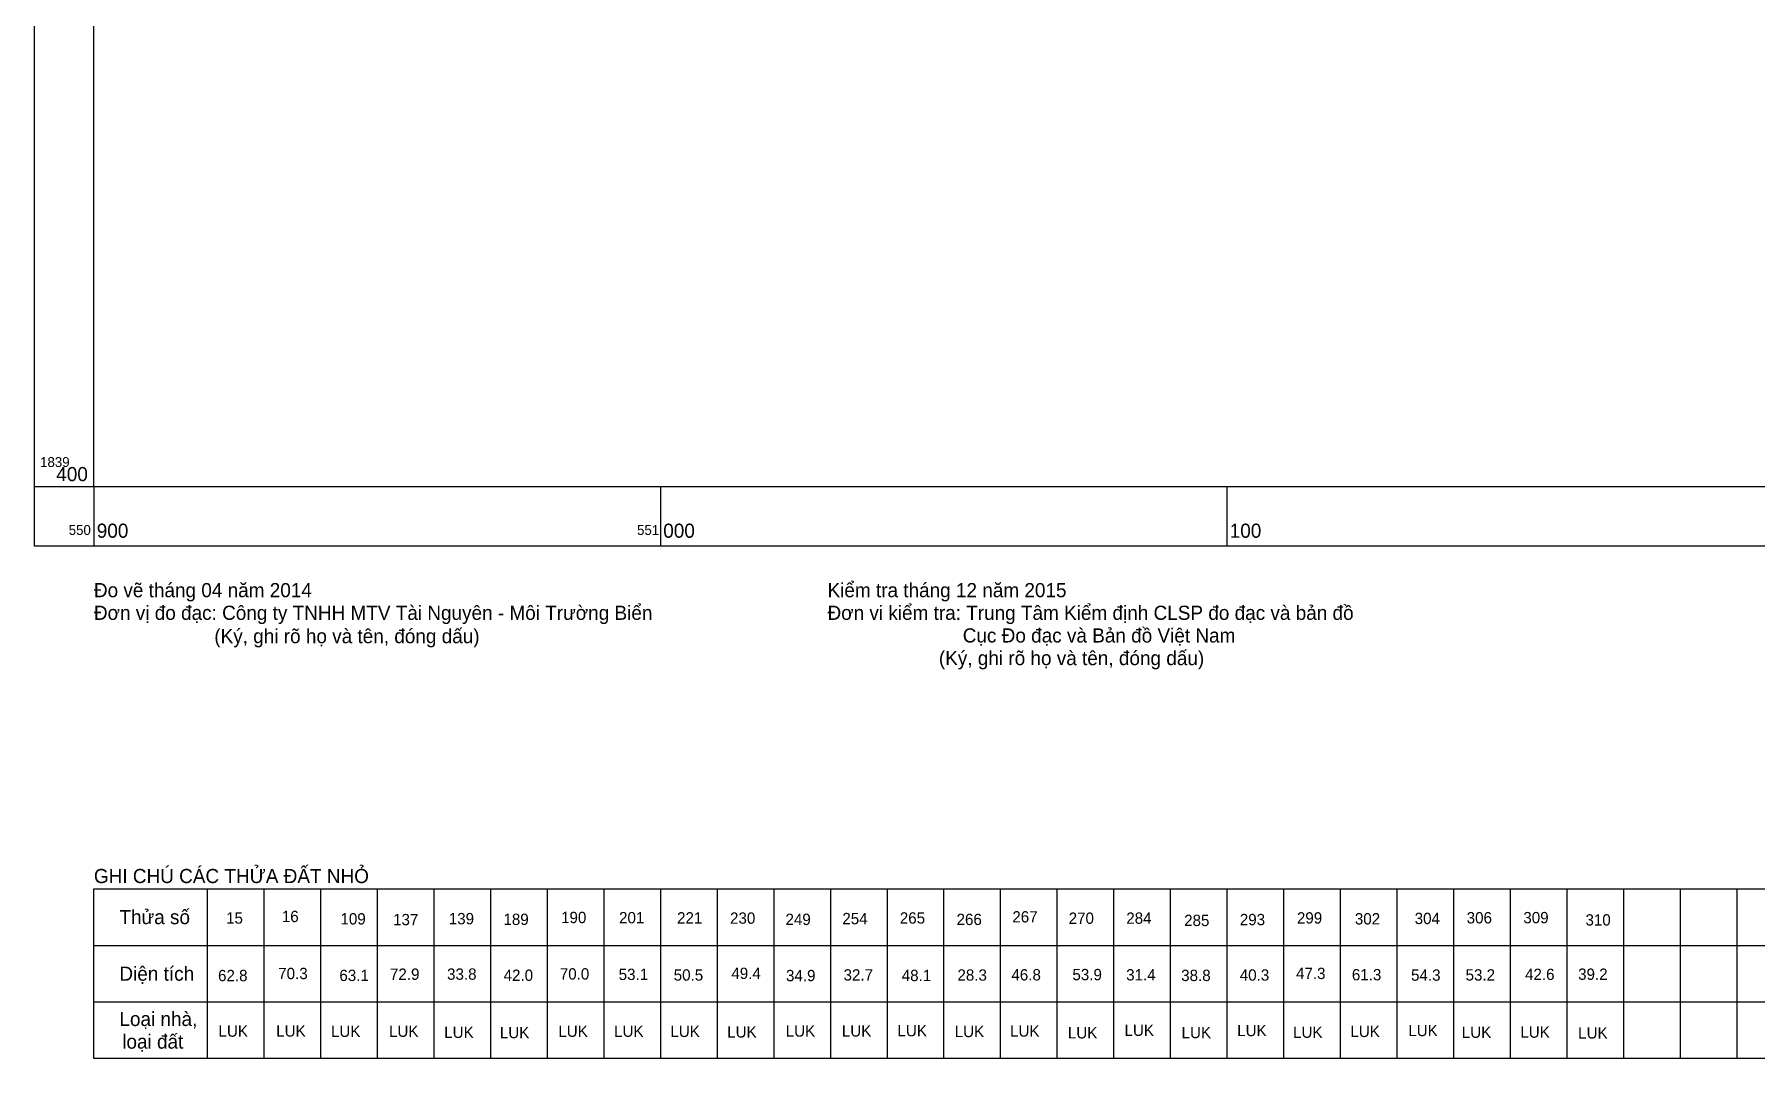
# Model space of a CAD drawing. Extents: x 550890 to 551618, y 1839259 to 1840146.
# Drawn here: x 550889.5 to 551193.5, y 1839299 to 1839479.9 of the extents above; entities that cross this region are included whole.
import ezdxf

# ---------------------------------------------------------------- set-up
doc = ezdxf.new("R2010")
doc.units = 0
for name, color, linetype in [('Level 1', 7, 'Continuous'), ('Level 13', 7, 'Continuous'), ('Level 2', 7, 'Continuous'), ('Level 4', 7, 'Continuous'), ('Level 63', 7, 'Continuous')]:
    doc.layers.add(name, color=color, linetype=linetype)

msp = doc.modelspace()

# ---------------------------------------------------------------- linework, layer by layer
at = {"layer": 'Level 1'}
for points in [[(551470, 1839299), (550900, 1839299), (550900, 1839329), (551470, 1839329)], [(550920, 1839329), (550920, 1839299)], [(550930, 1839329), (550930, 1839299)], [(550940, 1839329), (550940, 1839299)], [(550950, 1839329), (550950, 1839299)], [(550960, 1839329), (550960, 1839299)], [(550970, 1839329), (550970, 1839299)], [(550980, 1839329), (550980, 1839299)], [(550990, 1839329), (550990, 1839299)], [(551000, 1839329), (551000, 1839299)], [(551010, 1839329), (551010, 1839299)], [(551020, 1839329), (551020, 1839299)], [(551030, 1839329), (551030, 1839299)], [(551040, 1839329), (551040, 1839299)], [(551050, 1839329), (551050, 1839299)], [(551060, 1839329), (551060, 1839299)], [(551070, 1839329), (551070, 1839299)], [(551080, 1839329), (551080, 1839299)], [(551090, 1839329), (551090, 1839299)], [(551100, 1839329), (551100, 1839299)], [(551110, 1839329), (551110, 1839299)], [(551120, 1839329), (551120, 1839299)], [(551130, 1839329), (551130, 1839299)], [(551140, 1839329), (551140, 1839299)], [(551150, 1839329), (551150, 1839299)], [(551160, 1839329), (551160, 1839299)], [(551170, 1839329), (551170, 1839299)], [(551180, 1839329), (551180, 1839299)], [(551190, 1839329), (551190, 1839299)], [(550900, 1839319), (551470, 1839319)], [(550900, 1839309), (551470, 1839309)]]:
    msp.add_lwpolyline(points, dxfattribs=at)
at = {"layer": 'Level 63'}
msp.add_lwpolyline([(550889.5, 1840110.5), (551610.5, 1840110.5), (551610.5, 1839389.5), (550889.5, 1839389.5)], close=True, dxfattribs=at)
for points in [[(551383.96, 1840100), (551600, 1840100), (551600, 1839400), (550900, 1839400), (550900, 1840100), (551379.89, 1840100)], [(550900, 1839400), (550889.5, 1839400)], [(550900, 1839400), (550900, 1839389.5)], [(551000, 1839400), (551000, 1839389.5)], [(551100, 1839400), (551100, 1839389.5)]]:
    msp.add_lwpolyline(points, dxfattribs=at)

# ---------------------------------------------------------------- texts
at = {"layer": 'Level 1'}
for s, p in [('Đo vẽ tháng 04 năm 2014', (550900, 1839380.5)), ('Kiểm tra tháng 12 năm 2015', (551029.5, 1839380.5)), ('Đơn vị đo đạc: Công ty TNHH MTV Tài Nguyên - Môi Trường Biển', (550900, 1839376.5)), ('Đơn vi kiểm tra: Trung Tâm Kiểm định CLSP đo đạc và bản đồ', (551029.5, 1839376.5)), ('(Ký, ghi rõ họ và tên, đóng dấu)', (550921.25, 1839372.38)), ('Cục Đo đạc và Bản đồ Việt Nam', (551053.37, 1839372.5)), ('(Ký, ghi rõ họ và tên, đóng dấu)', (551049.16, 1839368.5)), ('GHI CHÚ CÁC THỬA ĐẤT NHỎ', (550900, 1839330)), ('Thửa số', (550904.5, 1839322.75)), ('Diện tích', (550904.5, 1839312.75)), ('Loại nhà,', (550904.5, 1839304.75)), ('loại đất', (550905, 1839300.75))]:
    msp.add_text(s, height=2.5, dxfattribs=at).set_placement(p)
at = {"layer": 'Level 13'}
for s, p in [('15', (550923.33, 1839322.83)), ('16', (550933.17, 1839323.11)), ('109', (550943.52, 1839322.69)), ('139', (550962.64, 1839322.72)), ('190', (550982.46, 1839322.93)), ('201', (550992.7, 1839322.89)), ('221', (551002.94, 1839322.86)), ('230', (551012.29, 1839322.82)), ('254', (551032.12, 1839322.73)), ('265', (551042.26, 1839322.84)), ('267', (551062.13, 1839323.04)), ('270', (551072.07, 1839322.8)), ('284', (551082.24, 1839322.81)), ('299', (551112.36, 1839322.85)), ('302', (551122.59, 1839322.69)), ('304', (551133.15, 1839322.76)), ('306', (551142.33, 1839322.88)), ('309', (551152.33, 1839322.9)), ('137', (550952.81, 1839322.55)), ('189', (550972.29, 1839322.6)), ('249', (551022.08, 1839322.59)), ('266', (551052.28, 1839322.59)), ('285', (551092.45, 1839322.41)), ('293', (551102.28, 1839322.56)), ('310', (551163.3, 1839322.5))]:
    msp.add_text(s, height=2, dxfattribs=at).set_placement(p)
at = {"layer": 'Level 2'}
for p in [(550921.99, 1839302.86), (550932.18, 1839302.88), (550941.84, 1839302.82), (550952.09, 1839302.84), (550961.84, 1839302.64), (550971.66, 1839302.6), (550981.98, 1839302.84), (550991.83, 1839302.84), (551001.76, 1839302.81), (551011.79, 1839302.71), (551022.12, 1839302.87), (551032.03, 1839302.89), (551041.85, 1839302.93), (551051.96, 1839302.79), (551061.72, 1839302.87), (551071.93, 1839302.56), (551081.93, 1839303), (551092, 1839302.6), (551101.82, 1839302.96), (551111.68, 1839302.66), (551121.8, 1839302.8), (551132.02, 1839302.96), (551141.47, 1839302.66), (551151.8, 1839302.68), (551162.01, 1839302.53)]:
    msp.add_text('LUK', height=2, dxfattribs=at).set_placement(p)
at = {"layer": 'Level 4'}
for s, p in [('62.8', (550921.91, 1839312.67)), ('70.3', (550932.53, 1839313.03)), ('63.1', (550943.33, 1839312.7)), ('72.9', (550952.26, 1839312.91)), ('33.8', (550962.34, 1839312.92)), ('42.0', (550972.32, 1839312.72)), ('70.0', (550982.24, 1839312.96)), ('53.1', (550992.63, 1839312.88)), ('50.5', (551002.35, 1839312.77)), ('49.4', (551012.52, 1839313.06)), ('34.9', (551022.17, 1839312.67)), ('32.7', (551032.33, 1839312.78)), ('48.1', (551042.6, 1839312.68)), ('28.3', (551052.43, 1839312.76)), ('46.8', (551061.96, 1839312.8)), ('53.9', (551072.73, 1839312.84)), ('31.4', (551082.22, 1839312.8)), ('38.8', (551091.93, 1839312.69)), ('40.3', (551102.27, 1839312.76)), ('47.3', (551112.2, 1839313.05)), ('61.3', (551122.06, 1839312.82)), ('54.3', (551132.51, 1839312.75)), ('53.2', (551142.13, 1839312.78)), ('42.6', (551152.63, 1839312.88)), ('39.2', (551162, 1839312.91))]:
    msp.add_text(s, height=2, dxfattribs=at).set_placement(p)
at = {"layer": 'Level 63'}
for s, height, p in [('1839', 1.75, (550890.5, 1839403.5)), ('400', 2.5, (550893.35, 1839401)), ('550', 1.75, (550895.55, 1839391.5)), ('900', 2.5, (550900.5, 1839391)), ('551', 1.75, (550995.88, 1839391.5)), ('000', 2.5, (551000.5, 1839391)), ('100', 2.5, (551100.5, 1839391))]:
    msp.add_text(s, height=height, dxfattribs=at).set_placement(p)

doc.saveas('drawing.dxf')
